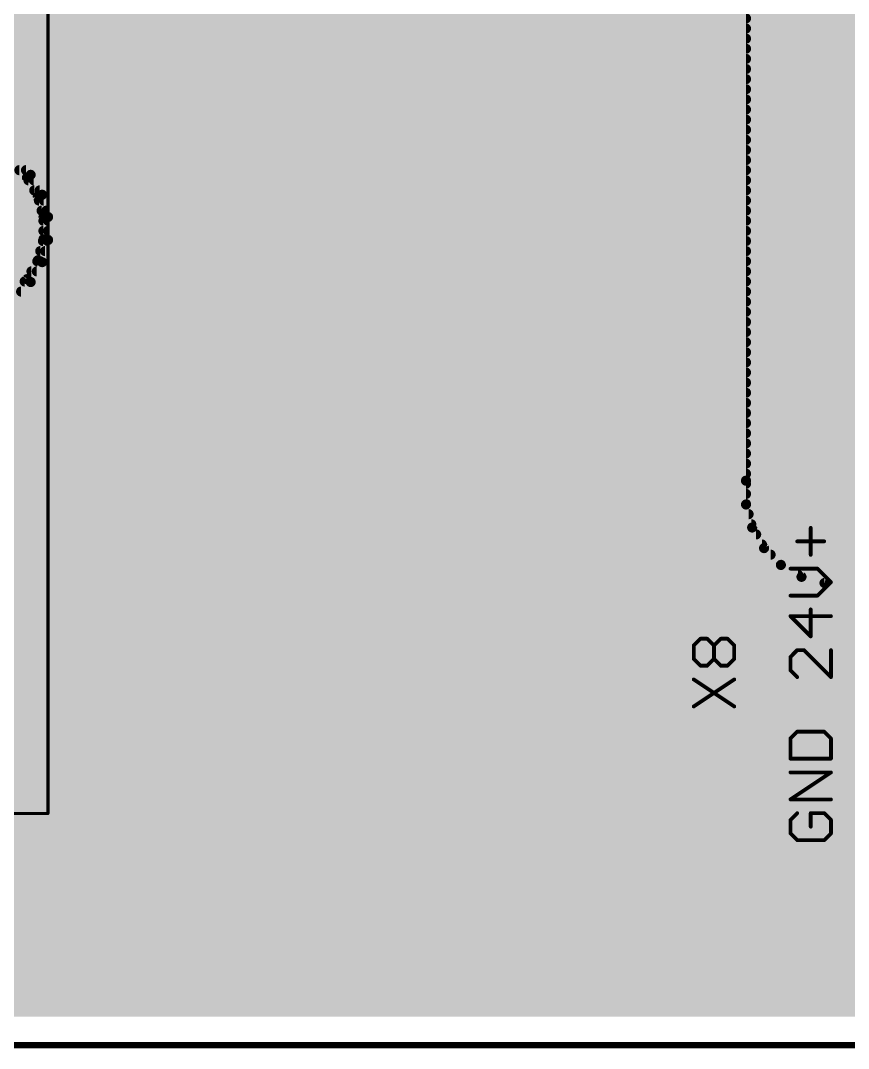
# Model space of a CAD drawing. Extents: x 0 to 10.8, y 0 to 6.1.
# Drawn here: x 6.367 to 7.677, y -0.013 to 1.613 of the extents above; entities that cross this region are included whole.
import ezdxf

# ---------------------------------------------------------------- set-up
doc = ezdxf.new("R2010")
doc.units = 0
for name, color, linetype in [('1', 22, 'CONTINUOUS'), ('16', 175, 'CONTINUOUS'), ('20', 7, 'CONTINUOUS'), ('21', 253, 'CONTINUOUS'), ('25', 253, 'CONTINUOUS'), ('29', 253, 'CONTINUOUS'), ('31', 253, 'CONTINUOUS')]:
    doc.layers.add(name, color=color, linetype=linetype)

# ---------------------------------------------------------------- blocks, each defined once
blk = doc.blocks.new('PIE')
at = {"const_width": 0.5}
blk.add_lwpolyline([(0, -0.25, 1), (0, 0.25, 1), (0, -0.25)], format="xyb", dxfattribs=at)

msp = doc.modelspace()

# ---------------------------------------------------------------- linework, layer by layer
at = {"layer": '1'}
for points, const_width in [([(7.657465, 0.866142), (7.657465, 1.935354)], 0.254), ([(7.514465, 1.801244), (7.514465, 0.884969)], 0.016), ([(5.061154, 1.616), (7.514465, 1.616)], 0.016), ([(5.045154, 1.6), (7.514465, 1.6)], 0.016), ([(5.029154, 1.584), (7.514465, 1.584)], 0.016), ([(5.013154, 1.568), (7.514465, 1.568)], 0.016), ([(4.997154, 1.552), (7.514465, 1.552)], 0.016), ([(4.965154, 1.52), (7.514465, 1.52)], 0.016), ([(4.981154, 1.536), (7.514465, 1.536)], 0.016), ([(4.949154, 1.504), (7.514465, 1.504)], 0.016), ([(4.933154, 1.488), (7.514465, 1.488)], 0.016), ([(4.917154, 1.472), (7.514465, 1.472)], 0.016), ([(4.901154, 1.456), (7.514465, 1.456)], 0.016), ([(4.885154, 1.44), (7.514465, 1.44)], 0.016), ([(4.869154, 1.424), (7.514465, 1.424)], 0.016), ([(6.333512, 1.408), (7.514465, 1.408)], 0.016), ([(6.382902, 1.368618), (6.357201, 1.394319)], 0.016), ([(6.35952, 1.392), (7.514465, 1.392)], 0.016), ([(6.37552, 1.376), (7.514465, 1.376)], 0.016), ([(6.401079, 1.337142), (6.382902, 1.368618)], 0.016), ([(6.387882, 1.36), (7.514465, 1.36)], 0.016), ([(6.397122, 1.344), (7.514465, 1.344)], 0.016), ([(6.410484, 1.302031), (6.401079, 1.337142)], 0.016), ([(6.403531, 1.328), (7.514465, 1.328)], 0.016), ([(6.407815, 1.312), (7.514465, 1.312)], 0.016), ([(6.410484, 1.265681), (6.410484, 1.302031)], 0.016), ([(6.410484, 1.296), (7.514465, 1.296)], 0.016), ([(6.410484, 1.28), (7.514465, 1.28)], 0.016), ([(6.401079, 1.230571), (6.410484, 1.265681)], 0.016), ([(6.410031, 1.264), (7.514465, 1.264)], 0.016), ([(6.405744, 1.248), (7.514465, 1.248)], 0.016), ([(6.382902, 1.199094), (6.401079, 1.230571)], 0.016), ([(6.401461, 1.232), (7.514465, 1.232)], 0.016), ([(6.392661, 1.216), (7.514465, 1.216)], 0.016), ([(6.357201, 1.173394), (6.382902, 1.199094)], 0.016), ([(6.383421, 1.2), (7.514465, 1.2)], 0.016), ([(6.367807, 1.184), (7.514465, 1.184)], 0.016), ([(6.347858, 1.168), (7.514465, 1.168)], 0.016), ([(6.313717, 1.152), (7.514465, 1.152)], 0.016), ([(4.581154, 1.136), (7.514465, 1.136)], 0.016), ([(4.565154, 1.12), (7.514465, 1.12)], 0.016), ([(4.549154, 1.104), (7.514465, 1.104)], 0.016), ([(4.533154, 1.088), (7.514465, 1.088)], 0.016), ([(4.517154, 1.072), (7.514465, 1.072)], 0.016), ([(4.501154, 1.056), (7.514465, 1.056)], 0.016), ([(4.485154, 1.04), (7.514465, 1.04)], 0.016), ([(4.469154, 1.024), (7.514465, 1.024)], 0.016), ([(4.453154, 1.008), (7.514465, 1.008)], 0.016), ([(4.437154, 0.992), (7.514465, 0.992)], 0.016), ([(7.657465, 0.866142), (7.831028, 0.866142)], 0.254), ([(4.421154, 0.976), (7.514465, 0.976)], 0.016), ([(4.405154, 0.96), (7.514465, 0.96)], 0.016), ([(4.389154, 0.944), (7.514465, 0.944)], 0.016), ([(4.373154, 0.928), (7.514465, 0.928)], 0.016), ([(4.357154, 0.912), (7.514465, 0.912)], 0.016), ([(4.341154, 0.896), (7.514465, 0.896)], 0.016), ([(4.325154, 0.88), (7.514465, 0.88)], 0.016), ([(7.514465, 0.884969), (7.514465, 0.847311)], 0.016), ([(4.309154, 0.864), (7.514465, 0.864)], 0.016), ([(4.293154, 0.848), (7.514465, 0.848)], 0.016), ([(7.514465, 0.847311), (7.524209, 0.810945)], 0.016), ([(4.277154, 0.832), (7.518567, 0.832)], 0.016), ([(4.261154, 0.816), (7.52285, 0.816)], 0.016), ([(7.524209, 0.810945), (7.543035, 0.778335)], 0.016), ([(4.245154, 0.8), (7.530524, 0.8)], 0.016), ([(4.229154, 0.784), (7.539764, 0.784)], 0.016), ([(7.543035, 0.778335), (7.569657, 0.751713)], 0.016), ([(4.213154, 0.768), (7.55337, 0.768)], 0.016), ([(4.197154, 0.752), (7.56937, 0.752)], 0.016), ([(7.569657, 0.751713), (7.602268, 0.732886)], 0.016), ([(4.181154, 0.736), (7.59687, 0.736)], 0.016), ([(7.602268, 0.732886), (7.638634, 0.723142)], 0.016), ([(4.165154, 0.72), (7.728902, 0.72)], 0.016), ([(7.638634, 0.723142), (7.72576, 0.723142)], 0.016), ([(4.149154, 0.704), (7.74613, 0.704)], 0.016), ([(4.133154, 0.688), (7.773843, 0.688)], 0.016), ([(4.117154, 0.672), (7.809949, 0.672)], 0.016), ([(4.101154, 0.656), (7.782098, 0.656)], 0.016), ([(4.085154, 0.64), (7.769189, 0.64)], 0.016), ([(4.069154, 0.624), (7.762087, 0.624)], 0.016), ([(4.053154, 0.608), (7.823008, 0.608)], 0.016), ([(4.037154, 0.592), (7.759866, 0.592)], 0.016), ([(4.021154, 0.576), (7.764323, 0.576)], 0.016), ([(4.005154, 0.56), (7.77335, 0.56)], 0.016), ([(3.989154, 0.544), (7.789783, 0.544)], 0.016), ([(3.973154, 0.528), (9.165854, 0.528)], 0.016), ([(3.941154, 0.496), (9.165854, 0.496)], 0.016), ([(3.957154, 0.512), (9.165854, 0.512)], 0.016), ([(3.922413, 0.48), (9.165854, 0.48)], 0.016), ([(3.551571, 0.464), (9.165854, 0.464)], 0.016), ([(3.571665, 0.448), (9.165854, 0.448)], 0.016), ([(3.582906, 0.432), (8.979366, 0.432)], 0.016), ([(3.589441, 0.416), (7.789051, 0.416)], 0.016), ([(3.519354, 0.4), (7.76289, 0.4)], 0.016), ([(3.59211, 0.384), (7.74689, 0.384)], 0.016), ([(3.588717, 0.368), (7.736858, 0.368)], 0.016), ([(3.58135, 0.352), (7.729354, 0.352)], 0.016), ([(3.568976, 0.336), (7.725067, 0.336)], 0.016), ([(3.546724, 0.32), (7.723528, 0.32)], 0.016), ([(1.262925, 0.304), (7.723528, 0.304)], 0.016), ([(1.262925, 0.288), (7.727264, 0.288)], 0.016), ([(1.259886, 0.272), (7.732362, 0.272)], 0.016), ([(1.255563, 0.256), (7.741598, 0.256)], 0.016), ([(1.246327, 0.24), (7.755106, 0.24)], 0.016), ([(1.233839, 0.224), (7.775563, 0.224)], 0.016), ([(1.215079, 0.208), (9.19698, 0.208)], 0.016), ([(1.17602, 0.192), (9.21298, 0.192)], 0.016), ([(0.298996, 0.176), (9.22898, 0.176)], 0.016), ([(0.298996, 0.16), (9.24498, 0.16)], 0.016), ([(0.295382, 0.144), (9.26098, 0.144)], 0.016), ([(0.291094, 0.128), (9.27698, 0.128)], 0.016), ([(0.283201, 0.112), (9.29298, 0.112)], 0.016), ([(0.273961, 0.096), (9.30898, 0.096)], 0.016), ([(0.259091, 0.08), (9.330571, 0.08)], 0.016), ([(0.23974, 0.064), (10.569252, 0.064)], 0.016), ([(10.61385, 0.045122), (0.195146, 0.045122)], 0.016), ([(0.205894, 0.048), (10.603098, 0.048)], 0.016)]:
    msp.add_lwpolyline(points, dxfattribs=dict(at, const_width=const_width))
for points, const_width in [([(7.514465, 1.612, 1), (7.514465, 1.62)], 0.008), ([(7.514465, 1.596, 1), (7.514465, 1.604)], 0.008), ([(7.514465, 1.58, 1), (7.514465, 1.588)], 0.008), ([(7.514465, 1.564, 1), (7.514465, 1.572)], 0.008), ([(7.514465, 1.548, 1), (7.514465, 1.556)], 0.008), ([(7.514465, 1.532, 1), (7.514465, 1.54)], 0.008), ([(7.514465, 1.516, 1), (7.514465, 1.524)], 0.008), ([(7.514465, 1.5, 1), (7.514465, 1.508)], 0.008), ([(7.514465, 1.484, 1), (7.514465, 1.492)], 0.008), ([(7.514465, 1.468, 1), (7.514465, 1.476)], 0.008), ([(7.514465, 1.452, 1), (7.514465, 1.46)], 0.008), ([(7.514465, 1.436, 1), (7.514465, 1.444)], 0.008), ([(7.514465, 1.42, 1), (7.514465, 1.428)], 0.008), ([(7.514465, 1.404, 1), (7.514465, 1.412)], 0.008), ([(7.514465, 1.388, 1), (7.514465, 1.396)], 0.008), ([(6.37552, 1.38, 1), (6.37552, 1.372)], 0.008), ([(7.514465, 1.372, 1), (7.514465, 1.38)], 0.008), ([(6.386365, 1.370618, 1), (6.379438, 1.366618)], 0.008), ([(6.380073, 1.36579, 1), (6.38573, 1.371447)], 0.008), ([(6.387882, 1.364, 1), (6.387882, 1.356)], 0.008), ([(7.514465, 1.356, 1), (7.514465, 1.364)], 0.008), ([(6.397122, 1.348, 1), (6.397122, 1.34)], 0.008), ([(7.514465, 1.34, 1), (7.514465, 1.348)], 0.008), ([(6.404943, 1.338177, 1), (6.397215, 1.336107)], 0.008), ([(6.397615, 1.335141, 1), (6.404543, 1.339142)], 0.008), ([(6.403531, 1.332, 1), (6.403531, 1.324)], 0.008), ([(7.514465, 1.324, 1), (7.514465, 1.332)], 0.008), ([(6.407815, 1.316, 1), (6.407815, 1.308)], 0.008), ([(7.514465, 1.308, 1), (7.514465, 1.316)], 0.008), ([(6.414484, 1.302031, 1), (6.406484, 1.302031)], 0.008), ([(6.410484, 1.3, 1), (6.410484, 1.292)], 0.008), ([(6.40662, 1.300996, 1), (6.414348, 1.303067)], 0.008), ([(7.514465, 1.292, 1), (7.514465, 1.3)], 0.008), ([(6.410484, 1.284, 1), (6.410484, 1.276)], 0.008), ([(7.514465, 1.276, 1), (7.514465, 1.284)], 0.008), ([(6.410031, 1.268, 1), (6.410031, 1.26)], 0.008), ([(6.406484, 1.265681, 1), (6.414484, 1.265681)], 0.008), ([(6.414348, 1.264646, 1), (6.40662, 1.266716)], 0.008), ([(7.514465, 1.26, 1), (7.514465, 1.268)], 0.008), ([(6.405744, 1.252, 1), (6.405744, 1.244)], 0.008), ([(7.514465, 1.244, 1), (7.514465, 1.252)], 0.008), ([(6.397215, 1.231606, 1), (6.404943, 1.229536)], 0.008), ([(6.401461, 1.236, 1), (6.401461, 1.228)], 0.008), ([(6.404543, 1.228571, 1), (6.397615, 1.232571)], 0.008), ([(7.514465, 1.228, 1), (7.514465, 1.236)], 0.008), ([(6.392661, 1.22, 1), (6.392661, 1.212)], 0.008), ([(7.514465, 1.212, 1), (7.514465, 1.22)], 0.008), ([(6.379438, 1.201095, 1), (6.386365, 1.197094)], 0.008), ([(6.383421, 1.204, 1), (6.383421, 1.196)], 0.008), ([(6.38573, 1.196266, 1), (6.380073, 1.201923)], 0.008), ([(7.514465, 1.196, 1), (7.514465, 1.204)], 0.008), ([(6.367807, 1.188, 1), (6.367807, 1.18)], 0.008), ([(7.514465, 1.18, 1), (7.514465, 1.188)], 0.008), ([(7.514465, 1.164, 1), (7.514465, 1.172)], 0.008), ([(7.514465, 1.148, 1), (7.514465, 1.156)], 0.008), ([(7.514465, 1.132, 1), (7.514465, 1.14)], 0.008), ([(7.514465, 1.116, 1), (7.514465, 1.124)], 0.008), ([(7.514465, 1.1, 1), (7.514465, 1.108)], 0.008), ([(7.514465, 1.084, 1), (7.514465, 1.092)], 0.008), ([(7.514465, 1.068, 1), (7.514465, 1.076)], 0.008), ([(7.514465, 1.052, 1), (7.514465, 1.06)], 0.008), ([(7.514465, 1.036, 1), (7.514465, 1.044)], 0.008), ([(7.514465, 1.02, 1), (7.514465, 1.028)], 0.008), ([(7.514465, 1.004, 1), (7.514465, 1.012)], 0.008), ([(7.514465, 0.988, 1), (7.514465, 0.996)], 0.008), ([(7.657465, 0.929642, 1), (7.657465, 0.802642)], 0.127), ([(7.514465, 0.972, 1), (7.514465, 0.98)], 0.008), ([(7.514465, 0.956, 1), (7.514465, 0.964)], 0.008), ([(7.514465, 0.94, 1), (7.514465, 0.948)], 0.008), ([(7.514465, 0.924, 1), (7.514465, 0.932)], 0.008), ([(7.593965, 0.866142, 1), (7.720965, 0.866142)], 0.127), ([(7.514465, 0.908, 1), (7.514465, 0.916)], 0.008), ([(7.514465, 0.892, 1), (7.514465, 0.9)], 0.008), ([(7.518465, 0.884969, 1), (7.510465, 0.884969)], 0.008), ([(7.510465, 0.884969, 1), (7.518465, 0.884969)], 0.008), ([(7.514465, 0.876, 1), (7.514465, 0.884)], 0.008), ([(7.514465, 0.86, 1), (7.514465, 0.868)], 0.008), ([(7.518328, 0.848346, 1), (7.510601, 0.846276)], 0.008), ([(7.510465, 0.847311, 1), (7.518465, 0.847311)], 0.008), ([(7.514465, 0.844, 1), (7.514465, 0.852)], 0.008), ([(7.518567, 0.828, 1), (7.518567, 0.836)], 0.008), ([(7.527673, 0.812945, 1), (7.520745, 0.808945)], 0.008), ([(7.520345, 0.80991, 1), (7.528072, 0.81198)], 0.008), ([(7.52285, 0.812, 1), (7.52285, 0.82)], 0.008), ([(7.530524, 0.796, 1), (7.530524, 0.804)], 0.008), ([(7.545864, 0.781163, 1), (7.540207, 0.775506)], 0.008), ([(7.539571, 0.776335, 1), (7.5465, 0.780335)], 0.008), ([(7.539764, 0.78, 1), (7.539764, 0.788)], 0.008), ([(7.55337, 0.764, 1), (7.55337, 0.772)], 0.008), ([(7.571657, 0.755177, 1), (7.567658, 0.748248)], 0.008), ([(7.566829, 0.748884, 1), (7.572486, 0.754541)], 0.008), ([(7.56937, 0.748, 1), (7.56937, 0.756)], 0.008), ([(7.59687, 0.732, 1), (7.59687, 0.74)], 0.008), ([(7.603303, 0.73675, 1), (7.601232, 0.729022)], 0.008), ([(7.600268, 0.729422, 1), (7.604268, 0.73635)], 0.008), ([(7.638634, 0.727142, 1), (7.638634, 0.719142)], 0.008), ([(7.637599, 0.719278, 1), (7.639669, 0.727005)], 0.008)]:
    msp.add_lwpolyline(points, format="xyb", dxfattribs=dict(at, const_width=const_width))
at = {"layer": '16', "const_width": 0.016}
for points in [[(4.439693, 1.616), (9.254299, 1.616)], [(4.44139, 1.6), (9.270299, 1.6)], [(4.44139, 1.584), (9.286299, 1.584)], [(4.44139, 1.568), (9.992299, 1.568)], [(4.44139, 1.552), (10.008299, 1.552)], [(4.438524, 1.52), (10.040299, 1.52)], [(4.441303, 1.536), (10.024299, 1.536)], [(4.44339, 1.504), (10.056299, 1.504)], [(4.44339, 1.488), (10.072299, 1.488)], [(4.44339, 1.472), (10.088299, 1.472)], [(4.44339, 1.456), (10.104299, 1.456)], [(4.443295, 1.44), (10.120299, 1.44)], [(3.553843, 1.424), (10.136299, 1.424)], [(6.31402, 1.408), (10.149, 1.408)], [(6.34648, 1.392), (10.151413, 1.392)], [(6.377004, 1.364094), (6.352677, 1.388421)], [(6.365098, 1.376), (10.163087, 1.376)], [(6.394209, 1.334295), (6.377004, 1.364094)], [(6.37937, 1.36), (10.754087, 1.36)], [(6.388606, 1.344), (10.754087, 1.344)], [(6.403114, 1.301063), (6.394209, 1.334295)], [(6.395898, 1.328), (10.754087, 1.328)], [(6.400185, 1.312), (10.754087, 1.312)], [(6.403114, 1.26665), (6.403114, 1.301063)], [(6.403114, 1.296), (10.754087, 1.296)], [(6.403114, 1.28), (10.754087, 1.28)], [(6.394209, 1.233417), (6.403114, 1.26665)], [(6.402402, 1.264), (8.773193, 1.264)], [(6.398114, 1.248), (8.763846, 1.248)], [(6.377004, 1.203618), (6.394209, 1.233417)], [(6.39339, 1.232), (8.762, 1.232)], [(6.38415, 1.216), (8.766, 1.216)], [(6.352677, 1.179291), (6.377004, 1.203618)], [(6.373386, 1.2), (8.766, 1.2)], [(6.357386, 1.184), (8.766, 1.184)], [(6.333118, 1.168), (8.766, 1.168)], [(2.012154, 1.152), (8.766, 1.152)], [(1.996154, 1.136), (8.766, 1.136)], [(1.980154, 1.12), (8.766, 1.12)], [(1.964154, 1.104), (8.766, 1.104)], [(1.948154, 1.088), (8.766, 1.088)], [(1.932154, 1.072), (8.766, 1.072)], [(1.916154, 1.056), (8.766, 1.056)], [(1.900154, 1.04), (8.766, 1.04)], [(1.884154, 1.024), (8.766, 1.024)], [(1.868154, 1.008), (8.766, 1.008)], [(1.852154, 0.992), (8.766, 0.992)], [(1.836154, 0.976), (8.766, 0.976)], [(1.820154, 0.96), (8.766, 0.96)], [(1.804154, 0.944), (8.766, 0.944)], [(1.788154, 0.928), (8.766, 0.928)], [(1.772154, 0.912), (8.766, 0.912)], [(1.756154, 0.896), (8.766, 0.896)], [(1.740154, 0.88), (7.792705, 0.88)], [(1.78411, 0.864), (7.775925, 0.864)], [(1.798039, 0.848), (7.766815, 0.848)], [(1.804035, 0.832), (7.761028, 0.832)], [(1.804035, 0.816), (7.761028, 0.816)], [(1.79822, 0.8), (7.763587, 0.8)], [(1.784555, 0.784), (7.770217, 0.784)], [(1.776315, 0.768), (7.784142, 0.768)], [(2.052693, 0.752), (7.812539, 0.752)], [(2.068693, 0.736), (8.828843, 0.736)], [(2.084693, 0.72), (8.844843, 0.72)], [(2.23674, 0.704), (8.860843, 0.704)], [(2.247437, 0.688), (8.876843, 0.688)], [(2.204937, 0.672), (7.809949, 0.672)], [(2.248579, 0.656), (7.782098, 0.656)], [(2.240043, 0.64), (7.769189, 0.64)], [(2.215083, 0.624), (7.762087, 0.624)], [(1.872693, 0.608), (7.823008, 0.608)], [(1.856693, 0.592), (7.759866, 0.592)], [(1.840693, 0.576), (7.764323, 0.576)], [(2.390937, 0.56), (7.77335, 0.56)], [(2.401972, 0.544), (7.789783, 0.544)], [(2.406004, 0.528), (10.327724, 0.528)], [(2.39789, 0.496), (10.331657, 0.496)], [(2.404803, 0.512), (10.327618, 0.512)], [(2.381449, 0.48), (10.341236, 0.48)], [(3.551571, 0.464), (9.735591, 0.464)], [(3.571665, 0.448), (9.529488, 0.448)], [(3.582906, 0.432), (8.979366, 0.432)], [(3.589441, 0.416), (7.789051, 0.416)], [(3.519354, 0.4), (7.76289, 0.4)], [(3.59211, 0.384), (7.74689, 0.384)], [(3.588717, 0.368), (7.736858, 0.368)], [(3.58135, 0.352), (7.729354, 0.352)], [(3.568976, 0.336), (7.725067, 0.336)], [(3.546724, 0.32), (7.723528, 0.32)], [(1.262925, 0.304), (7.723528, 0.304)], [(1.262925, 0.288), (7.727264, 0.288)], [(1.259886, 0.272), (7.732362, 0.272)], [(1.255563, 0.256), (7.741598, 0.256)], [(1.246327, 0.24), (7.755106, 0.24)], [(1.233839, 0.224), (7.775563, 0.224)], [(1.215079, 0.208), (10.514154, 0.208)], [(1.17602, 0.192), (10.51, 0.192)], [(0.298996, 0.176), (10.51, 0.176)], [(0.298996, 0.16), (10.51, 0.16)], [(0.295382, 0.144), (10.51361, 0.144)], [(0.291094, 0.128), (10.517898, 0.128)], [(0.283201, 0.112), (10.525791, 0.112)], [(0.273961, 0.096), (10.535031, 0.096)], [(0.259091, 0.08), (10.549906, 0.08)], [(0.23974, 0.064), (10.569252, 0.064)], [(10.61385, 0.045122), (0.195146, 0.045122)], [(0.205894, 0.048), (10.603098, 0.048)]]:
    msp.add_lwpolyline(points, dxfattribs=at)
at = {"layer": '16', "const_width": 0.008}
for points in [[(6.365098, 1.38, 1), (6.365098, 1.372)], [(6.380468, 1.366095, 1), (6.37354, 1.362094)], [(6.374176, 1.361266, 1), (6.379832, 1.366923)], [(6.37937, 1.364, 1), (6.37937, 1.356)], [(6.388606, 1.348, 1), (6.388606, 1.34)], [(6.398072, 1.335331, 1), (6.390345, 1.33326)], [(6.390745, 1.332295, 1), (6.397673, 1.336295)], [(6.395898, 1.332, 1), (6.395898, 1.324)], [(6.400185, 1.316, 1), (6.400185, 1.308)], [(6.407114, 1.301063, 1), (6.399114, 1.301063)], [(6.403114, 1.3, 1), (6.403114, 1.292)], [(6.39925, 1.300028, 1), (6.406978, 1.302098)], [(6.403114, 1.284, 1), (6.403114, 1.276)], [(6.402402, 1.268, 1), (6.402402, 1.26)], [(6.399114, 1.26665, 1), (6.407114, 1.26665)], [(6.406978, 1.265614, 1), (6.39925, 1.267685)], [(6.398114, 1.252, 1), (6.398114, 1.244)], [(6.39339, 1.236, 1), (6.39339, 1.228)], [(6.390345, 1.234453, 1), (6.398072, 1.232382)], [(6.397673, 1.231417, 1), (6.390745, 1.235417)], [(6.38415, 1.22, 1), (6.38415, 1.212)], [(6.373386, 1.204, 1), (6.373386, 1.196)], [(6.37354, 1.205618, 1), (6.380468, 1.201618)], [(6.379832, 1.20079, 1), (6.374176, 1.206447)]]:
    msp.add_lwpolyline(points, format="xyb", dxfattribs=at)
at = {"layer": '20', "const_width": 0.01}
msp.add_lwpolyline([(-0.000787, -0.007874), (10.807087, -0.007874)], dxfattribs=at)
at = {"layer": '21', "const_width": 0.005}
for points in [[(6.410236, 3.705118), (6.410236, 0.358661)], [(6.410236, 0.358661), (4.205512, 0.358661)]]:
    msp.add_lwpolyline(points, dxfattribs=at)
at = {"layer": '21', "const_width": 0.0025}
for points in [[(6.408986, 0.358661, 1), (6.411486, 0.358661)], [(6.410236, 0.357411, 1), (6.410236, 0.359911)]]:
    msp.add_lwpolyline(points, format="xyb", dxfattribs=at)
at = {"layer": '25', "const_width": 0.006}
for points in [[(7.616827, 0.767657), (7.616827, 0.810358)], [(7.595472, 0.789008), (7.638177, 0.789008)], [(7.6275, 0.745906), (7.584799, 0.745906)], [(7.64885, 0.724555), (7.6275, 0.745906)], [(7.6275, 0.703205), (7.64885, 0.724555)], [(7.584799, 0.703205), (7.6275, 0.703205)], [(7.616827, 0.638752), (7.616827, 0.681453)], [(7.64885, 0.670776), (7.584799, 0.670776)], [(7.584799, 0.670776), (7.616827, 0.638752)], [(7.431831, 0.624378), (7.442504, 0.635055)], [(7.442504, 0.635055), (7.453181, 0.635055)], [(7.453181, 0.635055), (7.463858, 0.624378)], [(7.463858, 0.624378), (7.474531, 0.635055)], [(7.474531, 0.635055), (7.485209, 0.635055)], [(7.485209, 0.635055), (7.495882, 0.624378)], [(7.431831, 0.603028), (7.431831, 0.624378)], [(7.463858, 0.603028), (7.463858, 0.624378)], [(7.495882, 0.624378), (7.495882, 0.603028)], [(7.595472, 0.617), (7.584799, 0.606323)], [(7.60615, 0.617), (7.595472, 0.617)], [(7.64885, 0.574299), (7.60615, 0.617)], [(7.64885, 0.617), (7.64885, 0.574299)], [(7.442504, 0.592354), (7.431831, 0.603028)], [(7.463858, 0.603028), (7.453181, 0.592354)], [(7.474531, 0.592354), (7.463858, 0.603028)], [(7.495882, 0.603028), (7.485209, 0.592354)], [(7.584799, 0.606323), (7.584799, 0.584972)], [(7.453181, 0.592354), (7.442504, 0.592354)], [(7.485209, 0.592354), (7.474531, 0.592354)], [(7.584799, 0.584972), (7.595472, 0.574299)], [(7.431831, 0.527902), (7.495882, 0.570602)], [(7.431831, 0.570602), (7.495882, 0.527902)], [(7.595472, 0.488094), (7.584799, 0.477417)], [(7.638177, 0.488094), (7.595472, 0.488094)], [(7.64885, 0.477417), (7.638177, 0.488094)], [(7.584799, 0.477417), (7.584799, 0.445394)], [(7.64885, 0.445394), (7.64885, 0.477417)], [(7.584799, 0.445394), (7.64885, 0.445394)], [(7.584799, 0.380941), (7.64885, 0.423642)], [(7.64885, 0.423642), (7.584799, 0.423642)], [(7.64885, 0.380941), (7.584799, 0.380941)], [(7.595472, 0.359189), (7.584799, 0.348512)], [(7.638177, 0.359189), (7.616827, 0.359189)], [(7.616827, 0.359189), (7.616827, 0.337839)], [(7.64885, 0.348512), (7.638177, 0.359189)], [(7.584799, 0.348512), (7.584799, 0.327161)], [(7.64885, 0.327161), (7.64885, 0.348512)], [(7.584799, 0.327161), (7.595472, 0.316488)], [(7.638177, 0.316488), (7.64885, 0.327161)], [(7.595472, 0.316488), (7.638177, 0.316488)]]:
    msp.add_lwpolyline(points, dxfattribs=at)
at = {"layer": '25', "const_width": 0.003}
for points in [[(7.618327, 0.810358, 1), (7.615327, 0.810358)], [(7.595472, 0.790508, 1), (7.595472, 0.787508)], [(7.638177, 0.787508, 1), (7.638177, 0.790508)], [(7.615327, 0.767657, 1), (7.618327, 0.767657)], [(7.584799, 0.747406, 1), (7.584799, 0.744406)], [(7.628561, 0.746966, 1), (7.626439, 0.744845)], [(7.6275, 0.744406, 1), (7.6275, 0.747406)], [(7.649911, 0.723494, 1), (7.64779, 0.725616)], [(7.64779, 0.723494, 1), (7.649911, 0.725616)], [(7.584799, 0.704705, 1), (7.584799, 0.701705)], [(7.626439, 0.704265, 1), (7.628561, 0.702144)], [(7.6275, 0.701705, 1), (7.6275, 0.704705)], [(7.618327, 0.681453, 1), (7.615327, 0.681453)], [(7.584799, 0.672276, 1), (7.584799, 0.669276)], [(7.58586, 0.671836, 1), (7.583739, 0.669715)], [(7.64885, 0.669276, 1), (7.64885, 0.672276)], [(7.442504, 0.636555, 1), (7.442504, 0.633555)], [(7.443565, 0.633995, 1), (7.441443, 0.636116)], [(7.454242, 0.636116, 1), (7.45212, 0.633994)], [(7.453181, 0.633555, 1), (7.453181, 0.636555)], [(7.474531, 0.636555, 1), (7.474531, 0.633555)], [(7.475592, 0.633995, 1), (7.473471, 0.636116)], [(7.48627, 0.636116, 1), (7.484148, 0.633995)], [(7.485209, 0.633555, 1), (7.485209, 0.636555)], [(7.615327, 0.638752, 1), (7.618327, 0.638752)], [(7.615766, 0.637691, 1), (7.617887, 0.639813)], [(7.433331, 0.624378, 1), (7.430331, 0.624378)], [(7.43077, 0.625438, 1), (7.432892, 0.623317)], [(7.465358, 0.624378, 1), (7.462358, 0.624378)], [(7.462797, 0.625438, 1), (7.464919, 0.623317)], [(7.462798, 0.623317, 1), (7.464919, 0.625439)], [(7.497382, 0.624378, 1), (7.494382, 0.624378)], [(7.494821, 0.623317, 1), (7.496943, 0.625438)], [(7.595472, 0.6185, 1), (7.595472, 0.6155)], [(7.596533, 0.61594, 1), (7.594412, 0.61806)], [(7.60721, 0.618061, 1), (7.605089, 0.615939)], [(7.60615, 0.6155, 1), (7.60615, 0.6185)], [(7.65035, 0.617, 1), (7.64735, 0.617)], [(7.432891, 0.604088, 1), (7.43077, 0.601967)], [(7.430331, 0.603028, 1), (7.433331, 0.603028)], [(7.462358, 0.603028, 1), (7.465358, 0.603028)], [(7.464919, 0.604088, 1), (7.462798, 0.601967)], [(7.464919, 0.601967, 1), (7.462798, 0.604088)], [(7.494382, 0.603028, 1), (7.497382, 0.603028)], [(7.496943, 0.601967, 1), (7.494821, 0.604088)], [(7.586299, 0.606323, 1), (7.583299, 0.606323)], [(7.583738, 0.607383, 1), (7.58586, 0.605262)], [(7.442504, 0.593854, 1), (7.442504, 0.590854)], [(7.441443, 0.591294, 1), (7.443565, 0.593415)], [(7.452121, 0.593415, 1), (7.454242, 0.591293)], [(7.453181, 0.590854, 1), (7.453181, 0.593854)], [(7.474531, 0.593854, 1), (7.474531, 0.590854)], [(7.473471, 0.591294, 1), (7.475592, 0.593415)], [(7.484148, 0.593415, 1), (7.486269, 0.591294)], [(7.485209, 0.590854, 1), (7.485209, 0.593854)], [(7.583299, 0.584972, 1), (7.586299, 0.584972)], [(7.58586, 0.586033, 1), (7.583739, 0.583912)], [(7.432663, 0.57185, 1), (7.430999, 0.569354)], [(7.496714, 0.569354, 1), (7.49505, 0.57185)], [(7.594412, 0.573239, 1), (7.596533, 0.57536)], [(7.64735, 0.574299, 1), (7.65035, 0.574299)], [(7.64779, 0.573239, 1), (7.649911, 0.57536)], [(7.430999, 0.52915, 1), (7.432663, 0.526653)], [(7.49505, 0.526653, 1), (7.496714, 0.52915)], [(7.595472, 0.489594, 1), (7.595472, 0.486594)], [(7.596533, 0.487034, 1), (7.594412, 0.489155)], [(7.639238, 0.489155, 1), (7.637116, 0.487034)], [(7.638177, 0.486594, 1), (7.638177, 0.489594)], [(7.586299, 0.477417, 1), (7.583299, 0.477417)], [(7.583738, 0.478478, 1), (7.58586, 0.476357)], [(7.65035, 0.477417, 1), (7.64735, 0.477417)], [(7.64779, 0.476357, 1), (7.649911, 0.478478)], [(7.584799, 0.446894, 1), (7.584799, 0.443894)], [(7.583299, 0.445394, 1), (7.586299, 0.445394)], [(7.64735, 0.445394, 1), (7.65035, 0.445394)], [(7.64885, 0.443894, 1), (7.64885, 0.446894)], [(7.584799, 0.425142, 1), (7.584799, 0.422142)], [(7.649682, 0.422394, 1), (7.648018, 0.42489)], [(7.64885, 0.422142, 1), (7.64885, 0.425142)], [(7.584799, 0.382441, 1), (7.584799, 0.379441)], [(7.583967, 0.382189, 1), (7.585631, 0.379693)], [(7.64885, 0.379441, 1), (7.64885, 0.382441)], [(7.596533, 0.358129, 1), (7.594412, 0.360249)], [(7.616827, 0.360689, 1), (7.616827, 0.357689)], [(7.618327, 0.359189, 1), (7.615327, 0.359189)], [(7.639238, 0.360249, 1), (7.637116, 0.358129)], [(7.638177, 0.357689, 1), (7.638177, 0.360689)], [(7.586299, 0.348512, 1), (7.583299, 0.348512)], [(7.583738, 0.349572, 1), (7.58586, 0.347451)], [(7.65035, 0.348512, 1), (7.64735, 0.348512)], [(7.64779, 0.347451, 1), (7.649911, 0.349572)], [(7.583299, 0.327161, 1), (7.586299, 0.327161)], [(7.58586, 0.328222, 1), (7.583739, 0.326101)], [(7.615327, 0.337839, 1), (7.618327, 0.337839)], [(7.64735, 0.327161, 1), (7.65035, 0.327161)], [(7.649911, 0.326101, 1), (7.64779, 0.328222)], [(7.595472, 0.317988, 1), (7.595472, 0.314988)], [(7.594412, 0.315428, 1), (7.596533, 0.317549)], [(7.637117, 0.317549, 1), (7.639238, 0.315428)], [(7.638177, 0.314988, 1), (7.638177, 0.317988)]]:
    msp.add_lwpolyline(points, format="xyb", dxfattribs=at)

# ---------------------------------------------------------------- block references
at = {"layer": '1', "xscale": 0.244094, "yscale": 0.244094}
msp.add_blockref('PIE', (6.272441, 1.283858), dxfattribs=at)
at = {"layer": '29', "xscale": 0.252094, "yscale": 0.252094}
msp.add_blockref('PIE', (6.272441, 1.283858), dxfattribs=at)
at = {"layer": '31', "xscale": 0.244094, "yscale": 0.244094}
msp.add_blockref('PIE', (6.272441, 1.283858), dxfattribs=at)

doc.saveas('drawing.dxf')
